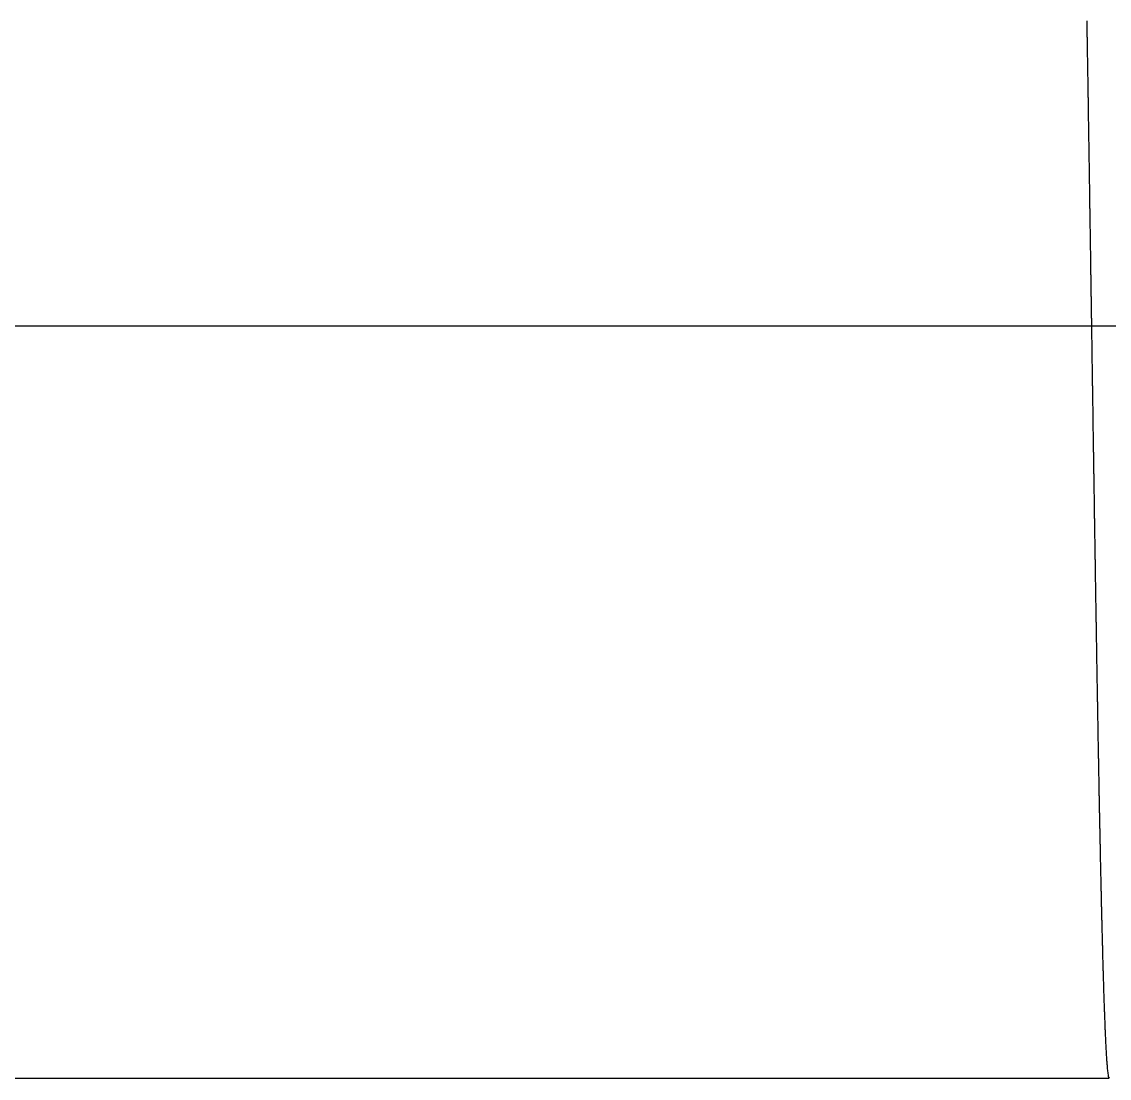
# Model space of a CAD drawing. Header units: millimetres. Extents: x 0 to 3800, y -67 to 2530.
# Drawn here: x 2280.05 to 2303.8, y 1460.7 to 1483.78 of the extents above; entities that cross this region are included whole.
import ezdxf
from ezdxf.lldxf.tags import DXFTag

# ---------------------------------------------------------------- set-up
doc = ezdxf.new("R2010")
doc.units = ezdxf.units.MM
doc.layers.add('내부선 및 부속', color=4, linetype='Continuous')
doc.layers.add('중심선', color=1, linetype='DASHED')
tags = doc.linetypes.add('DASHDOT', pattern=[70, 31, -13, 13, -13]).pattern_tags.tags
tags[10:11] = [DXFTag(74, 4), DXFTag(75, 0), DXFTag(340, '0'), DXFTag(46, 0.0), DXFTag(50, 0.0), DXFTag(44, 0.0), DXFTag(45, 0.0)]
tags[8:9] = [DXFTag(74, 4), DXFTag(75, 0), DXFTag(340, '0'), DXFTag(46, 0.0), DXFTag(50, 0.0), DXFTag(44, 0.0), DXFTag(45, 0.0)]
tags[6:7] = [DXFTag(74, 4), DXFTag(75, 0), DXFTag(340, '0'), DXFTag(46, 0.0), DXFTag(50, 0.0), DXFTag(44, 0.0), DXFTag(45, 0.0)]
tags[4:5] = [DXFTag(74, 4), DXFTag(75, 0), DXFTag(340, '0'), DXFTag(46, 0.0), DXFTag(50, 0.0), DXFTag(44, 0.0), DXFTag(45, 0.0)]
tags = doc.linetypes.add('DASHED', pattern=[25.72, 12.86, -12.86]).pattern_tags.tags
tags[6:7] = [DXFTag(74, 4), DXFTag(75, 0), DXFTag(340, '0'), DXFTag(46, 0.0), DXFTag(50, 0.0), DXFTag(44, 0.0), DXFTag(45, 0.0)]
tags[4:5] = [DXFTag(74, 4), DXFTag(75, 0), DXFTag(340, '0'), DXFTag(46, 0.0), DXFTag(50, 0.0), DXFTag(44, 0.0), DXFTag(45, 0.0)]

msp = doc.modelspace()

# ---------------------------------------------------------------- linework, layer by layer
at = {"layer": '내부선 및 부속', "linetype": 'Continuous'}
for p in [(2244.226, 1460.705), (2263.757, 1460.705), (2303.791, 1460.705)]:
    msp.add_line(p, (2303.792, 1460.705), dxfattribs=at)
at = {"layer": '내부선 및 부속', "linetype": 'Continuous', "flags": 128}
msp.add_lwpolyline([(2303.305, 1483.803), (2303.305, 1483.777), (2303.306, 1483.751), (2303.306, 1483.724), (2303.306, 1483.698), (2303.307, 1483.672), (2303.307, 1483.645), (2303.308, 1483.619), (2303.308, 1483.593), (2303.309, 1483.566), (2303.309, 1483.54), (2303.309, 1483.514), (2303.31, 1483.487), (2303.31, 1483.461), (2303.311, 1483.435), (2303.311, 1483.408), (2303.312, 1483.382), (2303.312, 1483.355), (2303.312, 1483.329), (2303.313, 1483.303), (2303.313, 1483.276), (2303.314, 1483.25), (2303.314, 1483.224), (2303.315, 1483.197), (2303.315, 1483.171), (2303.315, 1483.145), (2303.316, 1483.118), (2303.316, 1483.092), (2303.317, 1483.066), (2303.317, 1483.039), (2303.317, 1483.013), (2303.317, 1483.013), (2303.318, 1482.987), (2303.318, 1482.96), (2303.319, 1482.934), (2303.319, 1482.908), (2303.32, 1482.881), (2303.32, 1482.855), (2303.32, 1482.829), (2303.321, 1482.802), (2303.321, 1482.776), (2303.322, 1482.749), (2303.322, 1482.723), (2303.323, 1482.697), (2303.323, 1482.67), (2303.323, 1482.644), (2303.324, 1482.618), (2303.324, 1482.591), (2303.325, 1482.565), (2303.325, 1482.539), (2303.325, 1482.512), (2303.326, 1482.486), (2303.326, 1482.46), (2303.327, 1482.433), (2303.327, 1482.407), (2303.328, 1482.381), (2303.328, 1482.354), (2303.328, 1482.328), (2303.329, 1482.302), (2303.329, 1482.275), (2303.33, 1482.249), (2303.33, 1482.223), (2303.33, 1482.196), (2303.331, 1482.17), (2303.331, 1482.143), (2303.332, 1482.117), (2303.332, 1482.091), (2303.332, 1482.064), (2303.333, 1482.038), (2303.333, 1482.012), (2303.334, 1481.985), (2303.334, 1481.959), (2303.335, 1481.933), (2303.335, 1481.906), (2303.335, 1481.88), (2303.336, 1481.854), (2303.336, 1481.827), (2303.337, 1481.801), (2303.337, 1481.775), (2303.337, 1481.748), (2303.338, 1481.722), (2303.338, 1481.696), (2303.339, 1481.669), (2303.339, 1481.643), (2303.339, 1481.617), (2303.34, 1481.59), (2303.34, 1481.564), (2303.341, 1481.537), (2303.341, 1481.511), (2303.341, 1481.485), (2303.342, 1481.458), (2303.342, 1481.432), (2303.343, 1481.406), (2303.343, 1481.379), (2303.344, 1481.353), (2303.344, 1481.327), (2303.344, 1481.3), (2303.345, 1481.274), (2303.345, 1481.248), (2303.346, 1481.221), (2303.346, 1481.195), (2303.346, 1481.169), (2303.347, 1481.142), (2303.347, 1481.116), (2303.348, 1481.09), (2303.348, 1481.063), (2303.348, 1481.037), (2303.349, 1481.011), (2303.349, 1480.984), (2303.35, 1480.958), (2303.35, 1480.931), (2303.35, 1480.905), (2303.351, 1480.879), (2303.351, 1480.852), (2303.352, 1480.826), (2303.352, 1480.8), (2303.352, 1480.773), (2303.353, 1480.747), (2303.353, 1480.721), (2303.354, 1480.694), (2303.354, 1480.668), (2303.354, 1480.642), (2303.355, 1480.615), (2303.355, 1480.589), (2303.356, 1480.563), (2303.356, 1480.536), (2303.356, 1480.51), (2303.357, 1480.484), (2303.357, 1480.457), (2303.358, 1480.431), (2303.358, 1480.405), (2303.358, 1480.378), (2303.358, 1480.378), (2303.359, 1480.352), (2303.359, 1480.325), (2303.36, 1480.299), (2303.36, 1480.273), (2303.36, 1480.246), (2303.361, 1480.22), (2303.361, 1480.194), (2303.362, 1480.167), (2303.362, 1480.141), (2303.362, 1480.115), (2303.363, 1480.088), (2303.363, 1480.062), (2303.364, 1480.036), (2303.364, 1480.009), (2303.364, 1479.983), (2303.365, 1479.957), (2303.365, 1479.93), (2303.366, 1479.904), (2303.366, 1479.878), (2303.366, 1479.851), (2303.367, 1479.825), (2303.367, 1479.799), (2303.368, 1479.772), (2303.368, 1479.746), (2303.368, 1479.719), (2303.369, 1479.693), (2303.369, 1479.667), (2303.37, 1479.64), (2303.37, 1479.614), (2303.37, 1479.588), (2303.371, 1479.561), (2303.371, 1479.535), (2303.372, 1479.509), (2303.372, 1479.482), (2303.372, 1479.456), (2303.373, 1479.43), (2303.373, 1479.403), (2303.374, 1479.377), (2303.374, 1479.351), (2303.374, 1479.324), (2303.375, 1479.298), (2303.375, 1479.272), (2303.376, 1479.245), (2303.376, 1479.219), (2303.376, 1479.193), (2303.377, 1479.166), (2303.377, 1479.14), (2303.378, 1479.113), (2303.378, 1479.087), (2303.378, 1479.061), (2303.379, 1479.034), (2303.379, 1479.008), (2303.38, 1478.982), (2303.38, 1478.955), (2303.38, 1478.929), (2303.381, 1478.903), (2303.381, 1478.876), (2303.382, 1478.85), (2303.382, 1478.824), (2303.382, 1478.797), (2303.383, 1478.771), (2303.383, 1478.745), (2303.384, 1478.718), (2303.384, 1478.692), (2303.384, 1478.666), (2303.385, 1478.639), (2303.385, 1478.613), (2303.385, 1478.587), (2303.386, 1478.56), (2303.386, 1478.534), (2303.387, 1478.507), (2303.387, 1478.481), (2303.387, 1478.455), (2303.388, 1478.428), (2303.388, 1478.402), (2303.389, 1478.376), (2303.389, 1478.349), (2303.389, 1478.323), (2303.39, 1478.297), (2303.39, 1478.27), (2303.391, 1478.244), (2303.391, 1478.218), (2303.391, 1478.191), (2303.392, 1478.165), (2303.392, 1478.139), (2303.393, 1478.112), (2303.393, 1478.086), (2303.393, 1478.06), (2303.394, 1478.033), (2303.394, 1478.007), (2303.395, 1477.981), (2303.395, 1477.954), (2303.395, 1477.928), (2303.396, 1477.901), (2303.396, 1477.875), (2303.397, 1477.849), (2303.397, 1477.822), (2303.397, 1477.796), (2303.398, 1477.77), (2303.398, 1477.743), (2303.398, 1477.743), (2303.398, 1477.717), (2303.399, 1477.691), (2303.399, 1477.664), (2303.4, 1477.638), (2303.4, 1477.612), (2303.4, 1477.585), (2303.401, 1477.559), (2303.401, 1477.533), (2303.402, 1477.506), (2303.402, 1477.48), (2303.402, 1477.454), (2303.403, 1477.427), (2303.403, 1477.401), (2303.404, 1477.375), (2303.404, 1477.348), (2303.404, 1477.322), (2303.405, 1477.295), (2303.405, 1477.269), (2303.406, 1477.243), (2303.406, 1477.216), (2303.406, 1477.19), (2303.407, 1477.164), (2303.407, 1477.137), (2303.408, 1477.111), (2303.408, 1477.085), (2303.408, 1477.058), (2303.409, 1477.032), (2303.409, 1477.006), (2303.409, 1476.979), (2303.41, 1476.953), (2303.41, 1476.927), (2303.411, 1476.9), (2303.411, 1476.874), (2303.411, 1476.848), (2303.412, 1476.821), (2303.412, 1476.795), (2303.413, 1476.769), (2303.413, 1476.742), (2303.413, 1476.716), (2303.414, 1476.689), (2303.414, 1476.663), (2303.415, 1476.637), (2303.415, 1476.61), (2303.415, 1476.584), (2303.416, 1476.558), (2303.416, 1476.531), (2303.417, 1476.505), (2303.417, 1476.479), (2303.417, 1476.452), (2303.418, 1476.426), (2303.418, 1476.4), (2303.419, 1476.373), (2303.419, 1476.347), (2303.419, 1476.321), (2303.42, 1476.294), (2303.42, 1476.268), (2303.421, 1476.242), (2303.421, 1476.215), (2303.421, 1476.189), (2303.422, 1476.163), (2303.422, 1476.136), (2303.422, 1476.11), (2303.423, 1476.083), (2303.423, 1476.057), (2303.424, 1476.031), (2303.424, 1476.004), (2303.424, 1475.978), (2303.425, 1475.952), (2303.425, 1475.925), (2303.426, 1475.899), (2303.426, 1475.873), (2303.426, 1475.846), (2303.427, 1475.82), (2303.427, 1475.794), (2303.428, 1475.767), (2303.428, 1475.741), (2303.428, 1475.715), (2303.429, 1475.688), (2303.429, 1475.662), (2303.43, 1475.636), (2303.43, 1475.609), (2303.43, 1475.583), (2303.431, 1475.557), (2303.431, 1475.53), (2303.432, 1475.504), (2303.432, 1475.477), (2303.432, 1475.451), (2303.433, 1475.425), (2303.433, 1475.398), (2303.434, 1475.372), (2303.434, 1475.346), (2303.434, 1475.319), (2303.435, 1475.293), (2303.435, 1475.267), (2303.436, 1475.24), (2303.436, 1475.214), (2303.436, 1475.188), (2303.437, 1475.161), (2303.437, 1475.135), (2303.437, 1475.109), (2303.437, 1475.109), (2303.438, 1475.082), (2303.438, 1475.056), (2303.439, 1475.03), (2303.439, 1475.003), (2303.439, 1474.977), (2303.44, 1474.951), (2303.44, 1474.924), (2303.441, 1474.898), (2303.441, 1474.871), (2303.441, 1474.845), (2303.442, 1474.819), (2303.442, 1474.792), (2303.443, 1474.766), (2303.443, 1474.74), (2303.443, 1474.713), (2303.444, 1474.687), (2303.444, 1474.661), (2303.445, 1474.634), (2303.445, 1474.608), (2303.445, 1474.582), (2303.446, 1474.555), (2303.446, 1474.529), (2303.447, 1474.503), (2303.447, 1474.476), (2303.447, 1474.45), (2303.448, 1474.424), (2303.448, 1474.397), (2303.449, 1474.371), (2303.449, 1474.345), (2303.449, 1474.318), (2303.45, 1474.292), (2303.45, 1474.265), (2303.451, 1474.239), (2303.451, 1474.213), (2303.451, 1474.186), (2303.452, 1474.16), (2303.452, 1474.134), (2303.453, 1474.107), (2303.453, 1474.081), (2303.453, 1474.055), (2303.454, 1474.028), (2303.454, 1474.002), (2303.455, 1473.976), (2303.455, 1473.949), (2303.455, 1473.923), (2303.456, 1473.897), (2303.456, 1473.87), (2303.457, 1473.844), (2303.457, 1473.818), (2303.457, 1473.791), (2303.458, 1473.765), (2303.458, 1473.739), (2303.459, 1473.712), (2303.459, 1473.686), (2303.459, 1473.659), (2303.46, 1473.633), (2303.46, 1473.607), (2303.461, 1473.58), (2303.461, 1473.554), (2303.461, 1473.528), (2303.462, 1473.501), (2303.462, 1473.475), (2303.463, 1473.449), (2303.463, 1473.422), (2303.463, 1473.396), (2303.464, 1473.37), (2303.464, 1473.343), (2303.465, 1473.317), (2303.465, 1473.291), (2303.465, 1473.264), (2303.466, 1473.238), (2303.466, 1473.212), (2303.467, 1473.185), (2303.467, 1473.159), (2303.467, 1473.133), (2303.468, 1473.106), (2303.468, 1473.08), (2303.469, 1473.053), (2303.469, 1473.027), (2303.47, 1473.001), (2303.47, 1472.974), (2303.47, 1472.948), (2303.471, 1472.922), (2303.471, 1472.895), (2303.472, 1472.869), (2303.472, 1472.843), (2303.472, 1472.816), (2303.473, 1472.79), (2303.473, 1472.764), (2303.474, 1472.737), (2303.474, 1472.711), (2303.474, 1472.685), (2303.475, 1472.658), (2303.475, 1472.632), (2303.476, 1472.606), (2303.476, 1472.579), (2303.476, 1472.553), (2303.477, 1472.527), (2303.477, 1472.5), (2303.478, 1472.474), (2303.478, 1472.474), (2303.478, 1472.447), (2303.479, 1472.421), (2303.479, 1472.395), (2303.479, 1472.368), (2303.48, 1472.342), (2303.48, 1472.316), (2303.481, 1472.289), (2303.481, 1472.263), (2303.481, 1472.237), (2303.482, 1472.21), (2303.482, 1472.184), (2303.483, 1472.158), (2303.483, 1472.131), (2303.483, 1472.105), (2303.484, 1472.079), (2303.484, 1472.052), (2303.485, 1472.026), (2303.485, 1472), (2303.486, 1471.973), (2303.486, 1471.947), (2303.486, 1471.921), (2303.487, 1471.894), (2303.487, 1471.868), (2303.488, 1471.841), (2303.488, 1471.815), (2303.488, 1471.789), (2303.489, 1471.762), (2303.489, 1471.736), (2303.49, 1471.71), (2303.49, 1471.683), (2303.49, 1471.657), (2303.491, 1471.631), (2303.491, 1471.604), (2303.492, 1471.578), (2303.492, 1471.552), (2303.493, 1471.525), (2303.493, 1471.499), (2303.493, 1471.473), (2303.494, 1471.446), (2303.494, 1471.42), (2303.495, 1471.394), (2303.495, 1471.367), (2303.496, 1471.341), (2303.496, 1471.315), (2303.496, 1471.288), (2303.497, 1471.262), (2303.497, 1471.235), (2303.498, 1471.209), (2303.498, 1471.183), (2303.498, 1471.156), (2303.499, 1471.13), (2303.499, 1471.104), (2303.5, 1471.077), (2303.5, 1471.051), (2303.501, 1471.025), (2303.501, 1470.998), (2303.501, 1470.972), (2303.502, 1470.946), (2303.502, 1470.919), (2303.503, 1470.893), (2303.503, 1470.867), (2303.504, 1470.84), (2303.504, 1470.814), (2303.504, 1470.788), (2303.505, 1470.761), (2303.505, 1470.735), (2303.506, 1470.709), (2303.506, 1470.682), (2303.507, 1470.656), (2303.507, 1470.629), (2303.507, 1470.603), (2303.508, 1470.577), (2303.508, 1470.55), (2303.509, 1470.524), (2303.509, 1470.498), (2303.51, 1470.471), (2303.51, 1470.445), (2303.51, 1470.419), (2303.511, 1470.392), (2303.511, 1470.366), (2303.512, 1470.34), (2303.512, 1470.313), (2303.513, 1470.287), (2303.513, 1470.261), (2303.513, 1470.234), (2303.514, 1470.208), (2303.514, 1470.182), (2303.515, 1470.155), (2303.515, 1470.129), (2303.516, 1470.103), (2303.516, 1470.076), (2303.516, 1470.05), (2303.517, 1470.024), (2303.517, 1469.997), (2303.518, 1469.971), (2303.518, 1469.944), (2303.519, 1469.918), (2303.519, 1469.892), (2303.52, 1469.865), (2303.52, 1469.839), (2303.52, 1469.839), (2303.52, 1469.813), (2303.521, 1469.786), (2303.521, 1469.76), (2303.522, 1469.734), (2303.522, 1469.707), (2303.523, 1469.681), (2303.523, 1469.655), (2303.523, 1469.628), (2303.524, 1469.602), (2303.524, 1469.576), (2303.525, 1469.549), (2303.525, 1469.523), (2303.526, 1469.497), (2303.526, 1469.47), (2303.527, 1469.444), (2303.527, 1469.418), (2303.527, 1469.391), (2303.528, 1469.365), (2303.528, 1469.338), (2303.529, 1469.312), (2303.529, 1469.286), (2303.53, 1469.259), (2303.53, 1469.233), (2303.531, 1469.207), (2303.531, 1469.18), (2303.532, 1469.154), (2303.532, 1469.128), (2303.532, 1469.101), (2303.533, 1469.075), (2303.533, 1469.049), (2303.534, 1469.022), (2303.534, 1468.996), (2303.535, 1468.97), (2303.535, 1468.943), (2303.536, 1468.917), (2303.536, 1468.891), (2303.536, 1468.864), (2303.537, 1468.838), (2303.537, 1468.812), (2303.538, 1468.785), (2303.538, 1468.759), (2303.539, 1468.732), (2303.539, 1468.706), (2303.54, 1468.68), (2303.54, 1468.653), (2303.541, 1468.627), (2303.541, 1468.601), (2303.542, 1468.574), (2303.542, 1468.548), (2303.542, 1468.522), (2303.543, 1468.495), (2303.543, 1468.469), (2303.544, 1468.443), (2303.544, 1468.416), (2303.545, 1468.39), (2303.545, 1468.364), (2303.546, 1468.337), (2303.546, 1468.311), (2303.547, 1468.285), (2303.547, 1468.258), (2303.548, 1468.232), (2303.548, 1468.206), (2303.548, 1468.179), (2303.549, 1468.153), (2303.549, 1468.127), (2303.55, 1468.1), (2303.55, 1468.074), (2303.551, 1468.047), (2303.551, 1468.021), (2303.552, 1467.995), (2303.552, 1467.968), (2303.553, 1467.942), (2303.553, 1467.916), (2303.554, 1467.889), (2303.554, 1467.863), (2303.555, 1467.837), (2303.555, 1467.81), (2303.556, 1467.784), (2303.556, 1467.758), (2303.557, 1467.731), (2303.557, 1467.705), (2303.558, 1467.679), (2303.558, 1467.652), (2303.558, 1467.626), (2303.559, 1467.6), (2303.559, 1467.573), (2303.56, 1467.547), (2303.56, 1467.521), (2303.561, 1467.494), (2303.561, 1467.468), (2303.562, 1467.442), (2303.562, 1467.415), (2303.563, 1467.389), (2303.563, 1467.362), (2303.564, 1467.336), (2303.564, 1467.31), (2303.565, 1467.283), (2303.565, 1467.257), (2303.566, 1467.231), (2303.566, 1467.204), (2303.566, 1467.204), (2303.567, 1467.178), (2303.567, 1467.152), (2303.568, 1467.125), (2303.568, 1467.099), (2303.569, 1467.073), (2303.569, 1467.046), (2303.57, 1467.02), (2303.57, 1466.994), (2303.571, 1466.967), (2303.571, 1466.941), (2303.572, 1466.915), (2303.572, 1466.888), (2303.573, 1466.862), (2303.573, 1466.836), (2303.574, 1466.809), (2303.574, 1466.783), (2303.575, 1466.757), (2303.575, 1466.73), (2303.576, 1466.704), (2303.576, 1466.677), (2303.577, 1466.651), (2303.577, 1466.625), (2303.578, 1466.598), (2303.578, 1466.572), (2303.579, 1466.546), (2303.579, 1466.519), (2303.58, 1466.493), (2303.58, 1466.467), (2303.581, 1466.44), (2303.581, 1466.414), (2303.582, 1466.388), (2303.582, 1466.361), (2303.583, 1466.335), (2303.584, 1466.309), (2303.584, 1466.282), (2303.585, 1466.256), (2303.585, 1466.23), (2303.586, 1466.203), (2303.586, 1466.177), (2303.587, 1466.151), (2303.587, 1466.124), (2303.588, 1466.098), (2303.588, 1466.072), (2303.589, 1466.045), (2303.589, 1466.019), (2303.59, 1465.992), (2303.59, 1465.966), (2303.591, 1465.94), (2303.591, 1465.913), (2303.592, 1465.887), (2303.593, 1465.861), (2303.593, 1465.834), (2303.594, 1465.808), (2303.594, 1465.782), (2303.595, 1465.755), (2303.595, 1465.729), (2303.596, 1465.703), (2303.596, 1465.676), (2303.597, 1465.65), (2303.597, 1465.624), (2303.598, 1465.597), (2303.599, 1465.571), (2303.599, 1465.545), (2303.6, 1465.518), (2303.6, 1465.492), (2303.601, 1465.466), (2303.601, 1465.439), (2303.602, 1465.413), (2303.602, 1465.387), (2303.603, 1465.36), (2303.604, 1465.334), (2303.604, 1465.308), (2303.605, 1465.281), (2303.605, 1465.255), (2303.606, 1465.228), (2303.606, 1465.202), (2303.607, 1465.176), (2303.608, 1465.149), (2303.608, 1465.123), (2303.609, 1465.097), (2303.609, 1465.07), (2303.61, 1465.044), (2303.61, 1465.018), (2303.611, 1464.991), (2303.612, 1464.965), (2303.612, 1464.939), (2303.613, 1464.912), (2303.613, 1464.886), (2303.614, 1464.86), (2303.615, 1464.833), (2303.615, 1464.807), (2303.616, 1464.781), (2303.616, 1464.754), (2303.617, 1464.728), (2303.618, 1464.702), (2303.618, 1464.675), (2303.619, 1464.649), (2303.619, 1464.623), (2303.62, 1464.596), (2303.621, 1464.57), (2303.621, 1464.57), (2303.621, 1464.544), (2303.622, 1464.517), (2303.622, 1464.491), (2303.623, 1464.464), (2303.624, 1464.438), (2303.624, 1464.412), (2303.625, 1464.385), (2303.626, 1464.359), (2303.626, 1464.333), (2303.627, 1464.306), (2303.627, 1464.28), (2303.628, 1464.254), (2303.629, 1464.227), (2303.629, 1464.201), (2303.63, 1464.175), (2303.631, 1464.148), (2303.631, 1464.122), (2303.632, 1464.096), (2303.633, 1464.069), (2303.633, 1464.043), (2303.634, 1464.017), (2303.634, 1463.99), (2303.635, 1463.964), (2303.636, 1463.938), (2303.636, 1463.911), (2303.637, 1463.885), (2303.638, 1463.859), (2303.638, 1463.832), (2303.639, 1463.806), (2303.64, 1463.78), (2303.64, 1463.753), (2303.641, 1463.727), (2303.642, 1463.701), (2303.643, 1463.674), (2303.643, 1463.648), (2303.644, 1463.622), (2303.645, 1463.595), (2303.645, 1463.569), (2303.646, 1463.542), (2303.647, 1463.516), (2303.647, 1463.49), (2303.648, 1463.463), (2303.649, 1463.437), (2303.65, 1463.411), (2303.65, 1463.384), (2303.651, 1463.358), (2303.652, 1463.332), (2303.652, 1463.305), (2303.653, 1463.279), (2303.654, 1463.253), (2303.655, 1463.226), (2303.655, 1463.2), (2303.656, 1463.174), (2303.657, 1463.147), (2303.658, 1463.121), (2303.658, 1463.095), (2303.659, 1463.068), (2303.66, 1463.042), (2303.661, 1463.016), (2303.661, 1462.989), (2303.662, 1462.963), (2303.663, 1462.937), (2303.664, 1462.91), (2303.665, 1462.884), (2303.665, 1462.858), (2303.666, 1462.831), (2303.667, 1462.805), (2303.668, 1462.779), (2303.669, 1462.752), (2303.669, 1462.726), (2303.67, 1462.7), (2303.671, 1462.673), (2303.672, 1462.647), (2303.673, 1462.621), (2303.673, 1462.594), (2303.674, 1462.568), (2303.675, 1462.542), (2303.676, 1462.515), (2303.677, 1462.489), (2303.678, 1462.463), (2303.679, 1462.436), (2303.68, 1462.41), (2303.68, 1462.384), (2303.681, 1462.357), (2303.682, 1462.331), (2303.683, 1462.305), (2303.684, 1462.278), (2303.685, 1462.252), (2303.686, 1462.226), (2303.687, 1462.199), (2303.688, 1462.173), (2303.689, 1462.147), (2303.69, 1462.12), (2303.691, 1462.094), (2303.692, 1462.068), (2303.693, 1462.041), (2303.694, 1462.015), (2303.695, 1461.989), (2303.696, 1461.962), (2303.697, 1461.936), (2303.697, 1461.936), (2303.698, 1461.91), (2303.699, 1461.883), (2303.7, 1461.857), (2303.701, 1461.831), (2303.702, 1461.804), (2303.703, 1461.778), (2303.704, 1461.752), (2303.705, 1461.725), (2303.706, 1461.699), (2303.708, 1461.673), (2303.709, 1461.646), (2303.71, 1461.62), (2303.711, 1461.594), (2303.712, 1461.567), (2303.714, 1461.541), (2303.715, 1461.515), (2303.716, 1461.488), (2303.717, 1461.462), (2303.719, 1461.436), (2303.72, 1461.409), (2303.722, 1461.383), (2303.723, 1461.357), (2303.724, 1461.33), (2303.726, 1461.304), (2303.727, 1461.278), (2303.729, 1461.252), (2303.73, 1461.225), (2303.732, 1461.199), (2303.734, 1461.173), (2303.735, 1461.146), (2303.737, 1461.12), (2303.739, 1461.094), (2303.741, 1461.067), (2303.742, 1461.041), (2303.744, 1461.015), (2303.747, 1460.989), (2303.749, 1460.962), (2303.751, 1460.936), (2303.753, 1460.91), (2303.756, 1460.884), (2303.759, 1460.857), (2303.762, 1460.831), (2303.765, 1460.805), (2303.769, 1460.779), (2303.773, 1460.753), (2303.779, 1460.727), (2303.791, 1460.704), (2303.791, 1460.704)], dxfattribs=at)
at = {"layer": '중심선', "linetype": 'DASHDOT'}
msp.add_line((2414.89, 1477.129), (2177.271, 1477.129), dxfattribs=at)

doc.saveas('drawing.dxf')
